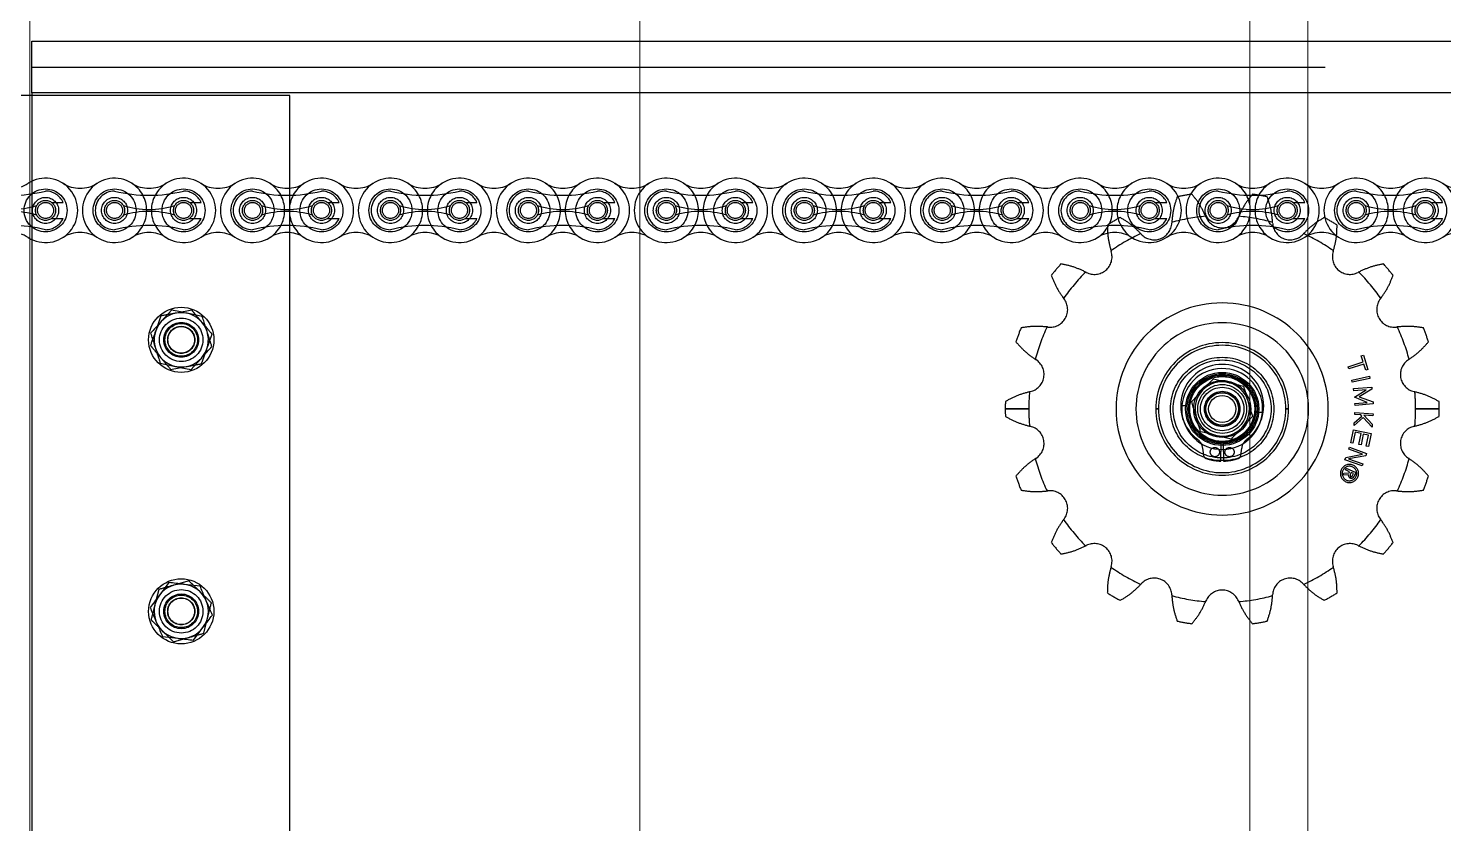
# Model space of a CAD drawing. Header units: metres. Extents: x 0 to 63075, y 0 to 44550.
# Drawn here: x 36490.3 to 36750.9, y 35904.2 to 36050.6 of the extents above; entities that cross this region are included whole.
import ezdxf

# ---------------------------------------------------------------- set-up
doc = ezdxf.new("R2010")
doc.units = ezdxf.units.M
doc.header["$LTSCALE"] = 75
doc.linetypes.add('CENTER2', pattern=[28.575, 19.05, -3.175, 3.175, -3.175])
doc.linetypes.add('HIDDEN2', pattern=[4.7625, 3.175, -1.5875])
for name, color, linetype in [('SC1', 7, 'CENTER2'), ('SDM', 7, 'Continuous'), ('SL1', 8, 'Continuous'), ('SL4', 4, 'Continuous'), ('ST1', 7, 'HIDDEN2')]:
    doc.layers.add(name, color=color, linetype=linetype)

# ---------------------------------------------------------------- blocks, each defined once
blk = doc.blocks.new('A$C32abaae3')
at = {"layer": 'SL1', "lineweight": 0}
for p, q in [((10106.85, 10492.43), (10106.85, 1530.12)), ((10331.45, 1530.12), (10331.45, 10492.43)), ((10342.15, 10492.43), (10342.15, 1530.12))]:
    blk.add_line(p, q, dxfattribs=at)
blk = doc.blocks.new('A$C6e6623c1')
at = {"layer": 'SL4'}
for p, q in [((1009.76, 1715.82), (1009.76, 1725.35)), ((1009.76, 1725.35), (2334.74, 1725.35)), ((1057.26, 1715.35), (957.26, 1715.35)), ((2334.74, 1715.82), (1009.76, 1715.82)), ((1009.76, 1715.82), (1009.76, 1715.35)), ((1057.26, 1486.11), (1057.26, 1715.35)), ((1035.5, 1675.85), (1033.56, 1673.71)), ((1041.14, 1674.62), (1038.32, 1675.24)), ((1033.38, 1666.08), (1036.2, 1665.46)), ((1039.02, 1664.85), (1040.96, 1666.99)), ((1227.29, 1663.16), (1230.09, 1662.48)), ((1223.31, 1658.97), (1225.3, 1661.07)), ((1234.53, 1656.27), (1232.54, 1654.17)), ((1230.55, 1652.08), (1227.75, 1652.76)), ((1034.99, 1625.66), (1033.26, 1623.35)), ((1040.73, 1624.97), (1037.86, 1625.31)), ((1033.8, 1615.73), (1036.66, 1615.39)), ((1039.53, 1615.04), (1041.26, 1617.35))]:
    blk.add_line(p, q, dxfattribs=at)
for radius in [6, 3, 2.5]:
    blk.add_circle((1228.92, 1657.62), radius, dxfattribs=at)
for centre, start, end in [((1037.26, 1670.35), 137.7634, 197.7634), ((1037.26, 1670.35), 77.7634, 137.7634), ((1037.26, 1670.35), 17.7634, 77.7634), ((1037.26, 1670.35), 317.7634, 17.7634), ((1037.26, 1670.35), 197.7634, 257.7634), ((1037.26, 1670.35), 257.7634, 317.7634), ((1228.92, 1657.62), 136.4384, 196.4384), ((1228.92, 1657.62), 76.4384, 136.4384), ((1228.92, 1657.62), 16.4384, 76.4384), ((1228.92, 1657.62), 316.4384, 16.4384), ((1228.92, 1657.62), 196.4384, 256.4384), ((1228.92, 1657.62), 256.4384, 316.4384), ((1037.26, 1620.35), 83.1301, 143.1301), ((1037.26, 1620.35), 23.1301, 83.1301), ((1037.26, 1620.35), 143.1301, 203.1301), ((1037.26, 1620.35), 323.1301, 23.1301), ((1037.26, 1620.35), 203.1301, 263.1301), ((1037.26, 1620.35), 263.1301, 323.1301)]:
    blk.add_arc(centre, 5, start, end, dxfattribs=at)
for points, knots in [([(1038.32, 1675.24), (1038.26, 1675.25), (1037.3, 1675.46), (1036.37, 1675.66), (1035.5, 1675.85)], [0, 0, 0, 0, 0.0702006, 1, 1, 1, 1]), ([(1033.56, 1673.71), (1033.51, 1673.66), (1032.86, 1672.94), (1032.22, 1672.23), (1031.62, 1671.57)], [0, 0, 0, 0, 0.070201, 1, 1, 1, 1]), ([(1042.02, 1671.88), (1041.96, 1672.09), (1041.66, 1673.02), (1041.37, 1673.93), (1041.14, 1674.62)], [0, 0, 0, 0, 0.231849, 1, 1, 1, 1]), ([(1031.62, 1671.57), (1031.84, 1670.88), (1032.13, 1669.97), (1032.43, 1669.04), (1032.5, 1668.82)], [0, 0, 0, 0, 0.768151, 1, 1, 1, 1]), ([(1042.9, 1669.13), (1042.84, 1669.32), (1042.56, 1670.21), (1042.26, 1671.14), (1042.02, 1671.88)], [0, 0, 0, 0, 0.211001, 1, 1, 1, 1]), ([(1032.5, 1668.82), (1032.74, 1668.09), (1033.03, 1667.16), (1033.32, 1666.26), (1033.38, 1666.08)], [0, 0, 0, 0, 0.788999, 1, 1, 1, 1]), ([(1040.96, 1666.99), (1041.01, 1667.04), (1041.67, 1667.76), (1042.31, 1668.47), (1042.9, 1669.13)], [0, 0, 0, 0, 0.070201, 1, 1, 1, 1]), ([(1036.2, 1665.46), (1036.27, 1665.45), (1037.22, 1665.24), (1038.16, 1665.04), (1039.02, 1664.85)], [0, 0, 0, 0, 0.0702006, 1, 1, 1, 1]), ([(1225.3, 1661.07), (1225.34, 1661.12), (1226.02, 1661.82), (1226.67, 1662.51), (1227.29, 1663.16)], [0, 0, 0, 0, 0.070201, 1, 1, 1, 1]), ([(1230.09, 1662.48), (1230.16, 1662.46), (1231.11, 1662.24), (1232.04, 1662.01), (1232.9, 1661.8)], [0, 0, 0, 0, 0.070201, 1, 1, 1, 1]), ([(1233.72, 1659.03), (1233.64, 1659.29), (1233.36, 1660.22), (1233.1, 1661.14), (1232.9, 1661.8)], [0, 0, 0, 0, 0.268634, 1, 1, 1, 1]), ([(1224.12, 1656.21), (1224.05, 1656.46), (1223.77, 1657.39), (1223.5, 1658.31), (1223.31, 1658.97)], [0, 0, 0, 0, 0.268634, 1, 1, 1, 1]), ([(1234.53, 1656.27), (1234.46, 1656.5), (1234.2, 1657.4), (1233.92, 1658.34), (1233.72, 1659.03)], [0, 0, 0, 0, 0.257551, 1, 1, 1, 1]), ([(1224.94, 1653.44), (1224.87, 1653.67), (1224.61, 1654.57), (1224.33, 1655.51), (1224.12, 1656.21)], [0, 0, 0, 0, 0.257551, 1, 1, 1, 1]), ([(1227.75, 1652.76), (1227.68, 1652.78), (1226.73, 1653), (1225.8, 1653.23), (1224.94, 1653.44)], [0, 0, 0, 0, 0.070201, 1, 1, 1, 1]), ([(1232.54, 1654.17), (1232.5, 1654.12), (1231.82, 1653.42), (1231.17, 1652.73), (1230.55, 1652.08)], [0, 0, 0, 0, 0.070201, 1, 1, 1, 1]), ([(1037.86, 1625.31), (1037.79, 1625.32), (1036.82, 1625.44), (1035.88, 1625.55), (1034.99, 1625.66)], [0, 0, 0, 0, 0.0702006, 1, 1, 1, 1]), ([(1041.86, 1622.31), (1041.77, 1622.52), (1041.39, 1623.42), (1041.01, 1624.3), (1040.73, 1624.97)], [0, 0, 0, 0, 0.231849, 1, 1, 1, 1]), ([(1033.26, 1623.35), (1033.22, 1623.3), (1032.64, 1622.52), (1032.06, 1621.75), (1031.53, 1621.04)], [0, 0, 0, 0, 0.070201, 1, 1, 1, 1]), ([(1031.53, 1621.04), (1031.82, 1620.37), (1032.19, 1619.49), (1032.58, 1618.59), (1032.66, 1618.39)], [0, 0, 0, 0, 0.768151, 1, 1, 1, 1]), ([(1042.99, 1619.66), (1042.92, 1619.84), (1042.55, 1620.71), (1042.16, 1621.6), (1041.86, 1622.31)], [0, 0, 0, 0, 0.211001, 1, 1, 1, 1]), ([(1032.66, 1618.39), (1032.97, 1617.68), (1033.35, 1616.78), (1033.72, 1615.91), (1033.8, 1615.73)], [0, 0, 0, 0, 0.788999, 1, 1, 1, 1]), ([(1041.26, 1617.35), (1041.3, 1617.4), (1041.89, 1618.18), (1042.46, 1618.95), (1042.99, 1619.66)], [0, 0, 0, 0, 0.070201, 1, 1, 1, 1]), ([(1036.66, 1615.39), (1036.73, 1615.38), (1037.7, 1615.26), (1038.65, 1615.15), (1039.53, 1615.04)], [0, 0, 0, 0, 0.070201, 1, 1, 1, 1])]:
    blk.add_open_spline(points, degree=3, knots=knots, dxfattribs=at)
at = {"layer": 'ST1'}
for p, q in [((1009.76, 1720.59), (2334.74, 1720.59)), ((2334.74, 1715.82), (1009.76, 1715.82)), ((1009.76, 1715.35), (1009.76, 1490.87)), ((1013.38, 1695.67), (1015.51, 1695.67)), ((1038.78, 1695.67), (1040.91, 1695.67)), ((1064.18, 1695.67), (1066.31, 1695.67)), ((1089.58, 1695.67), (1091.71, 1695.67)), ((1114.98, 1695.67), (1117.11, 1695.67)), ((1140.38, 1695.67), (1142.51, 1695.67)), ((1165.78, 1695.67), (1167.91, 1695.67)), ((1191.18, 1695.67), (1193.31, 1695.67)), ((1216.58, 1695.67), (1218.71, 1695.67)), ((1241.98, 1695.67), (1244.11, 1695.67)), ((1267.38, 1695.67), (1269.51, 1695.67)), ((1013.38, 1692.71), (1015.51, 1692.71)), ((1038.78, 1692.71), (1040.91, 1692.71)), ((1064.18, 1692.71), (1066.31, 1692.71)), ((1089.58, 1692.71), (1091.71, 1692.71)), ((1114.98, 1692.71), (1117.11, 1692.71)), ((1140.38, 1692.71), (1142.51, 1692.71)), ((1165.78, 1692.71), (1167.91, 1692.71)), ((1191.18, 1692.71), (1193.31, 1692.71)), ((1216.58, 1692.71), (1218.71, 1692.71)), ((1241.98, 1692.71), (1244.11, 1692.71)), ((1267.38, 1692.71), (1269.51, 1692.71)), ((1039.21, 1675.79), (1036.37, 1675.27)), ((1033.53, 1674.75), (1032.56, 1672.04)), ((1041, 1665.95), (1041.97, 1668.66)), ((1035.31, 1664.91), (1038.16, 1665.43)), ((1252.09, 1665.37), (1254.88, 1666.28)), ((1252.21, 1664.99), (1252.09, 1665.37)), ((1255, 1665.9), (1252.21, 1664.99)), ((1254.52, 1667.39), (1254.91, 1667.52)), ((1254.88, 1666.28), (1254.52, 1667.39)), ((1254.91, 1667.52), (1255.75, 1664.92)), ((1255.36, 1664.79), (1255, 1665.9)), ((1252.77, 1662.94), (1256.04, 1663.64)), ((1252.85, 1662.54), (1252.77, 1662.94)), ((1256.12, 1663.24), (1252.85, 1662.54)), ((1255.75, 1664.92), (1255.36, 1664.79)), ((1256.04, 1663.64), (1256.12, 1663.24)), ((1253.11, 1661.36), (1256.45, 1661.65)), ((1253.15, 1660.96), (1253.11, 1661.36)), ((1255.41, 1661.16), (1253.15, 1660.96)), ((1253.25, 1659.82), (1255.41, 1661.16)), ((1256.48, 1661.25), (1254.14, 1659.87)), ((1256.45, 1661.65), (1256.48, 1661.25)), ((1193.31, 1657.62), (1188.98, 1657.62)), ((1188.98, 1657.62), (1193.31, 1657.62)), ((1188.98, 1657.62), (1193.31, 1657.62)), ((1193.31, 1657.62), (1188.98, 1657.62)), ((1216.7, 1657.62), (1217.19, 1657.62)), ((1217.19, 1657.62), (1216.7, 1657.62)), ((1217.19, 1657.62), (1216.7, 1657.62)), ((1216.7, 1657.62), (1217.19, 1657.62)), ((1222.47, 1658.18), (1221.5, 1658.27)), ((1221.5, 1658.27), (1222.47, 1658.18)), ((1221.5, 1658.27), (1222.47, 1658.18)), ((1222.47, 1658.18), (1221.5, 1658.27)), ((1240.65, 1657.62), (1241.13, 1657.62)), ((1241.13, 1657.62), (1240.65, 1657.62)), ((1241.13, 1657.62), (1240.65, 1657.62)), ((1240.65, 1657.62), (1241.13, 1657.62)), ((1253.25, 1659.77), (1253.25, 1659.82)), ((1255.62, 1658.84), (1253.25, 1659.77)), ((1253.36, 1658.64), (1255.62, 1658.84)), ((1253.39, 1658.24), (1253.36, 1658.64)), ((1256.72, 1658.54), (1253.39, 1658.24)), ((1254.14, 1659.87), (1256.69, 1658.93)), ((1256.69, 1658.93), (1256.72, 1658.54)), ((1268.86, 1657.62), (1264.53, 1657.62)), ((1264.53, 1657.62), (1268.86, 1657.62)), ((1264.53, 1657.62), (1268.86, 1657.62)), ((1268.86, 1657.62), (1264.53, 1657.62)), ((1236.34, 1656.97), (1235.37, 1657.06)), ((1235.37, 1657.06), (1236.34, 1656.97)), ((1235.37, 1657.06), (1236.34, 1656.97)), ((1236.34, 1656.97), (1235.37, 1657.06)), ((1254.86, 1656.07), (1253.19, 1654.55)), ((1253.19, 1654.55), (1253.23, 1655.05)), ((1253.23, 1655.05), (1254.63, 1656.32)), ((1253.34, 1656.6), (1253.37, 1657)), ((1254.44, 1656.52), (1253.34, 1656.6)), ((1253.37, 1657), (1256.71, 1656.75)), ((1254.63, 1656.32), (1254.44, 1656.52)), ((1256.52, 1654.3), (1254.86, 1656.07)), ((1254.98, 1656.48), (1256.56, 1654.8)), ((1256.68, 1656.35), (1254.98, 1656.48)), ((1256.71, 1656.75), (1256.68, 1656.35)), ((1252.58, 1651.4), (1253.08, 1653.8)), ((1253.4, 1653.33), (1252.98, 1651.31)), ((1253.08, 1653.8), (1256.36, 1653.12)), ((1254.5, 1653.09), (1253.4, 1653.33)), ((1254.08, 1651.08), (1254.5, 1653.09)), ((1254.9, 1653.01), (1254.48, 1651)), ((1255.87, 1652.81), (1254.9, 1653.01)), ((1255.45, 1650.79), (1255.87, 1652.81)), ((1256.36, 1653.12), (1255.85, 1650.71)), ((1256.56, 1654.8), (1256.52, 1654.3)), ((1225.32, 1650.42), (1225.5, 1649.09)), ((1228.67, 1648.02), (1228.76, 1651.42)), ((1229.08, 1651.42), (1229.17, 1648.02)), ((1232.34, 1649.09), (1232.52, 1650.42)), ((1252.21, 1650.2), (1252.35, 1650.58)), ((1254.75, 1649.29), (1252.21, 1650.2)), ((1252.35, 1650.58), (1255.5, 1649.45)), ((1252.98, 1651.31), (1252.58, 1651.4)), ((1254.48, 1651), (1254.08, 1651.08)), ((1255.85, 1650.71), (1255.45, 1650.79)), ((1251.52, 1648.26), (1251.67, 1648.69)), ((1254.67, 1647.14), (1251.52, 1648.26)), ((1251.67, 1648.69), (1254.75, 1649.29)), ((1255.34, 1649.01), (1252.2, 1648.45)), ((1252.2, 1648.45), (1254.81, 1647.52)), ((1254.81, 1647.52), (1254.67, 1647.14)), ((1255.5, 1649.45), (1255.34, 1649.01)), ((1251.12, 1645.45), (1251.29, 1645.81)), ((1252.15, 1645.47), (1251.12, 1645.45)), ((1251.29, 1645.81), (1252.27, 1645.83)), ((1251.62, 1646.43), (1251.76, 1646.73)), ((1252.38, 1646.07), (1251.62, 1646.43)), ((1251.76, 1646.73), (1253.53, 1645.89)), ((1252.27, 1645.83), (1252.38, 1646.07)), ((1252.6, 1645.23), (1252.46, 1644.94)), ((1252.47, 1644.94), (1252.6, 1645.22)), ((1252.67, 1645.95), (1252.48, 1645.55)), ((1253.12, 1645.74), (1252.67, 1645.95)), ((1252.93, 1645.35), (1253.12, 1645.74)), ((1253.53, 1645.89), (1253.22, 1645.24)), ((1033.13, 1624.39), (1032.42, 1621.59)), ((1038.69, 1625.94), (1035.91, 1625.16)), ((1041.39, 1616.31), (1042.11, 1619.11)), ((1035.83, 1614.76), (1038.61, 1615.54))]:
    blk.add_line(p, q, dxfattribs=at)
for centre, radius in [((1012.28, 1694.19), 3.96), ((1012.28, 1694.19), 2.4), ((1024.98, 1694.19), 3.96), ((1024.98, 1694.19), 2.4), ((1037.68, 1694.19), 3.96), ((1037.68, 1694.19), 2.4), ((1050.38, 1694.19), 3.96), ((1050.38, 1694.19), 2.4), ((1063.08, 1694.19), 3.96), ((1063.08, 1694.19), 2.4), ((1075.78, 1694.19), 3.96), ((1075.78, 1694.19), 2.4), ((1088.48, 1694.19), 3.96), ((1088.48, 1694.19), 2.4), ((1101.18, 1694.19), 3.96), ((1101.18, 1694.19), 2.4), ((1113.88, 1694.19), 3.96), ((1113.88, 1694.19), 2.4), ((1126.58, 1694.19), 3.96), ((1126.58, 1694.19), 2.4), ((1139.28, 1694.19), 3.96), ((1139.28, 1694.19), 2.4), ((1151.98, 1694.19), 3.96), ((1151.98, 1694.19), 2.4), ((1164.68, 1694.19), 3.96), ((1164.68, 1694.19), 2.4), ((1177.38, 1694.19), 3.96), ((1177.38, 1694.19), 2.4), ((1190.08, 1694.19), 3.96), ((1190.08, 1694.19), 2.4), ((1202.78, 1694.19), 3.96), ((1202.78, 1694.19), 2.4), ((1215.48, 1694.19), 3.96), ((1215.48, 1694.19), 2.4), ((1228.18, 1694.19), 3.96), ((1228.18, 1694.19), 2.4), ((1240.88, 1694.19), 3.96), ((1240.88, 1694.19), 2.4), ((1253.58, 1694.19), 3.96), ((1253.58, 1694.19), 2.4), ((1266.28, 1694.19), 3.96), ((1266.28, 1694.19), 2.4), ((1012.28, 1694.19), 1.85), ((1012.28, 1694.19), 1.48), ((1024.98, 1694.19), 1.85), ((1024.98, 1694.19), 1.48), ((1037.68, 1694.19), 1.85), ((1037.68, 1694.19), 1.48), ((1050.38, 1694.19), 1.85), ((1050.38, 1694.19), 1.48), ((1063.08, 1694.19), 1.85), ((1063.08, 1694.19), 1.48), ((1075.78, 1694.19), 1.84), ((1075.78, 1694.19), 1.48), ((1088.48, 1694.19), 1.85), ((1088.48, 1694.19), 1.48), ((1101.18, 1694.19), 1.85), ((1101.18, 1694.19), 1.48), ((1113.88, 1694.19), 1.84), ((1113.88, 1694.19), 1.48), ((1126.58, 1694.19), 1.85), ((1126.58, 1694.19), 1.48), ((1139.28, 1694.19), 1.84), ((1139.28, 1694.19), 1.48), ((1151.98, 1694.19), 1.85), ((1151.98, 1694.19), 1.48), ((1164.68, 1694.19), 1.84), ((1164.68, 1694.19), 1.48), ((1177.38, 1694.19), 1.85), ((1177.38, 1694.19), 1.48), ((1190.08, 1694.19), 1.84), ((1190.08, 1694.19), 1.48), ((1202.78, 1694.19), 1.85), ((1202.78, 1694.19), 1.48), ((1215.48, 1694.19), 1.84), ((1215.48, 1694.19), 1.48), ((1228.18, 1694.19), 1.84), ((1228.18, 1694.19), 1.48), ((1240.88, 1694.19), 1.84), ((1240.88, 1694.19), 1.48), ((1253.58, 1694.19), 1.84), ((1253.58, 1694.19), 1.48), ((1266.28, 1694.19), 1.84), ((1266.28, 1694.19), 1.48), ((1037.26, 1670.35), 6), ((1037.26, 1670.35), 4), ((1037.26, 1670.35), 3.2), ((1037.26, 1670.35), 3), ((1037.26, 1670.35), 2.5), ((1037.26, 1670.35), 2.45), ((1228.92, 1657.62), 9.52), ((1228.92, 1657.62), 9.02), ((1228.92, 1657.62), 6.73), ((1228.92, 1657.62), 6.73), ((1228.92, 1657.62), 6.48), ((1228.92, 1657.62), 6.2), ((1228.92, 1657.62), 5.98), ((1228.92, 1657.62), 5.25), ((1228.92, 1657.62), 5.25), ((1228.92, 1657.62), 4.5), ((1228.92, 1657.62), 4), ((1228.92, 1657.62), 3.25), ((1228.92, 1657.62), 3.25), ((1228.92, 1657.62), 3.2), ((1227.57, 1649.68), 0.85), ((1230.27, 1649.68), 0.85), ((1037.26, 1620.35), 6), ((1037.26, 1620.35), 4), ((1037.26, 1620.35), 3.2), ((1037.26, 1620.35), 3), ((1037.26, 1620.35), 2.5), ((1037.26, 1620.35), 2.45)]:
    blk.add_circle(centre, radius, dxfattribs=at)
for centre, radius, start, end in [((1005.93, 1704.18), 5.92, 237.5667, 302.4333), ((1012.28, 1694.19), 5.92, 237.5667, 122.4333), ((1018.63, 1704.18), 5.92, 237.5667, 302.4333), ((1024.98, 1694.19), 5.92, 57.5667, 302.4333), ((1031.33, 1704.18), 5.92, 237.5667, 302.4333), ((1024.98, 1694.19), 5.92, 302.4332, 57.5668), ((1037.68, 1694.19), 5.92, 122.4332, 237.5668), ((1037.68, 1694.19), 5.92, 237.5667, 122.4333), ((1044.03, 1704.18), 5.92, 237.5667, 302.4333), ((1050.38, 1694.19), 5.92, 57.5667, 302.4333), ((1056.73, 1704.18), 5.92, 237.5667, 302.4333), ((1050.38, 1694.19), 5.92, 302.4332, 57.5668), ((1063.08, 1694.19), 5.92, 122.4332, 237.5668), ((1063.08, 1694.19), 5.92, 237.5667, 122.4333), ((1069.43, 1704.18), 5.92, 237.5667, 302.4333), ((1075.78, 1694.19), 5.92, 57.5667, 302.4333), ((1082.13, 1704.18), 5.92, 237.5667, 302.4333), ((1075.78, 1694.19), 5.92, 302.4332, 57.5668), ((1088.48, 1694.19), 5.92, 122.4332, 237.5668), ((1088.48, 1694.19), 5.92, 237.5667, 122.4333), ((1094.83, 1704.18), 5.92, 237.5667, 302.4333), ((1101.18, 1694.19), 5.92, 57.5667, 302.4333), ((1107.53, 1704.18), 5.92, 237.5667, 302.4333), ((1101.18, 1694.19), 5.92, 302.4332, 57.5668), ((1113.88, 1694.19), 5.92, 122.4332, 237.5668), ((1113.88, 1694.19), 5.92, 237.5667, 122.4333), ((1120.23, 1704.18), 5.92, 237.5667, 302.4333), ((1126.58, 1694.19), 5.92, 57.5667, 302.4333), ((1132.93, 1704.18), 5.92, 237.5667, 302.4333), ((1126.58, 1694.19), 5.92, 302.4332, 57.5668), ((1139.28, 1694.19), 5.92, 122.4332, 237.5668), ((1139.28, 1694.19), 5.92, 237.5667, 122.4333), ((1145.63, 1704.18), 5.92, 237.5667, 302.4333), ((1151.98, 1694.19), 5.92, 57.5667, 302.4333), ((1158.33, 1704.18), 5.92, 237.5667, 302.4333), ((1151.98, 1694.19), 5.92, 302.4332, 57.5668), ((1164.68, 1694.19), 5.92, 122.4332, 237.5668), ((1164.68, 1694.19), 5.92, 237.5667, 122.4333), ((1171.03, 1704.18), 5.92, 237.5667, 302.4333), ((1177.38, 1694.19), 5.92, 57.5667, 302.4333), ((1183.73, 1704.18), 5.92, 237.5667, 302.4333), ((1177.38, 1694.19), 5.92, 302.4332, 57.5668), ((1190.08, 1694.19), 5.92, 122.4332, 237.5668), ((1190.08, 1694.19), 5.92, 237.5667, 122.4333), ((1196.43, 1704.18), 5.92, 237.5667, 302.4333), ((1202.78, 1694.19), 5.92, 57.5667, 302.4333), ((1209.13, 1704.18), 5.92, 237.5667, 302.4333), ((1202.78, 1694.19), 5.92, 302.4332, 57.5668), ((1215.48, 1694.19), 5.92, 122.4332, 237.5668), ((1215.48, 1694.19), 5.92, 237.5667, 122.4333), ((1221.83, 1704.18), 5.92, 237.5667, 302.4333), ((1228.18, 1694.19), 5.92, 57.5667, 302.4333), ((1234.53, 1704.18), 5.92, 237.5667, 302.4333), ((1228.18, 1694.19), 5.92, 302.4332, 57.5668), ((1240.88, 1694.19), 5.92, 122.4332, 237.5668), ((1240.88, 1694.19), 5.92, 237.5667, 122.4333), ((1247.23, 1704.18), 5.92, 237.5667, 302.4333), ((1253.58, 1694.19), 5.92, 57.5667, 302.4333), ((1259.93, 1704.18), 5.92, 237.5667, 302.4333), ((1253.58, 1694.19), 5.92, 302.4332, 57.5668), ((1266.28, 1694.19), 5.92, 122.4332, 237.5668), ((1266.28, 1694.19), 5.92, 237.5667, 122.4333), ((1272.63, 1704.18), 5.92, 237.5667, 302.4333), ((1005.93, 1723.29), 26.32, 256.0401, 283.9599), ((1012.28, 1694.19), 3.55, 24.5534, 90), ((1024.98, 1694.19), 3.55, 90, 270), ((1031.33, 1723.29), 26.32, 256.0401, 283.9599), ((1037.68, 1694.19), 3.55, 24.5534, 90), ((1050.38, 1694.19), 3.55, 90, 270), ((1056.73, 1723.29), 26.32, 256.0401, 283.9599), ((1063.08, 1694.19), 3.55, 24.5534, 90), ((1075.78, 1694.19), 3.55, 90, 270), ((1082.13, 1723.29), 26.32, 256.0401, 283.9599), ((1088.48, 1694.19), 3.55, 24.5534, 90), ((1101.18, 1694.19), 3.55, 90, 270), ((1107.53, 1723.29), 26.32, 256.0401, 283.9599), ((1113.88, 1694.19), 3.55, 24.5534, 90), ((1126.58, 1694.19), 3.55, 90, 270), ((1132.93, 1723.29), 26.32, 256.0401, 283.9599), ((1139.28, 1694.19), 3.55, 24.5534, 90), ((1151.98, 1694.19), 3.55, 90, 270), ((1158.33, 1723.29), 26.32, 256.0401, 283.9599), ((1164.68, 1694.19), 3.55, 24.5534, 90), ((1177.38, 1694.19), 3.55, 90, 270), ((1183.73, 1723.29), 26.32, 256.0401, 283.9599), ((1190.08, 1694.19), 3.55, 24.5534, 90), ((1202.78, 1694.19), 3.55, 90, 270), ((1209.13, 1723.29), 26.32, 256.0401, 283.9599), ((1215.48, 1694.19), 3.55, 24.5534, 90), ((1228.92, 1657.62), 39.94, 98.032, 101.968), ((1228.18, 1694.19), 3.55, 90, 270), ((1234.53, 1723.29), 26.32, 256.0401, 283.9599), ((1228.92, 1657.62), 39.94, 78.032, 81.968), ((1240.88, 1694.19), 3.55, 24.5534, 90), ((1253.58, 1694.19), 3.55, 90, 270), ((1259.93, 1723.29), 26.32, 256.0401, 283.9599), ((1266.28, 1694.19), 3.55, 24.5534, 90), ((1005.93, 1710.54), 16.17, 252.993, 287.007), ((1005.93, 1677.84), 16.17, 72.993, 107.007), ((1031.33, 1710.54), 16.17, 252.993, 287.007), ((1031.33, 1677.84), 16.17, 72.993, 107.007), ((1056.73, 1710.54), 16.17, 252.993, 287.007), ((1056.73, 1677.84), 16.17, 72.993, 107.007), ((1082.13, 1710.54), 16.17, 252.993, 287.007), ((1082.13, 1677.84), 16.17, 72.993, 107.007), ((1107.53, 1710.54), 16.17, 252.993, 287.007), ((1107.53, 1677.84), 16.17, 72.993, 107.007), ((1132.93, 1710.54), 16.17, 252.993, 287.007), ((1132.93, 1677.84), 16.17, 72.993, 107.007), ((1158.33, 1710.54), 16.17, 252.993, 287.007), ((1158.33, 1677.84), 16.17, 72.993, 107.007), ((1183.73, 1710.54), 16.17, 252.993, 287.007), ((1183.73, 1677.84), 16.17, 72.993, 107.007), ((1209.13, 1710.54), 16.17, 252.993, 287.007), ((1209.13, 1677.84), 16.17, 72.993, 107.007), ((1234.53, 1710.54), 16.17, 252.993, 287.007), ((1234.53, 1677.84), 16.17, 72.993, 107.007), ((1259.93, 1710.54), 16.17, 252.993, 287.007), ((1259.93, 1677.84), 16.17, 72.993, 107.007), ((1005.93, 1665.09), 26.32, 76.0401, 103.9599), ((1012.28, 1694.19), 3.55, 270, 335.4466), ((1031.33, 1665.09), 26.32, 76.0401, 103.9599), ((1037.68, 1694.19), 3.55, 270, 335.4466), ((1056.73, 1665.09), 26.32, 76.0401, 103.9599), ((1063.08, 1694.19), 3.55, 270, 335.4466), ((1082.13, 1665.09), 26.32, 76.0401, 103.9599), ((1088.48, 1694.19), 3.55, 270, 335.4466), ((1107.53, 1665.09), 26.32, 76.0401, 103.9599), ((1113.88, 1694.19), 3.55, 270, 335.4466), ((1132.93, 1665.09), 26.32, 76.0401, 103.9599), ((1139.28, 1694.19), 3.55, 270, 335.4466), ((1158.33, 1665.09), 26.32, 76.0401, 103.9599), ((1164.68, 1694.19), 3.55, 270, 335.4466), ((1183.73, 1665.09), 26.32, 76.0401, 103.9599), ((1190.08, 1694.19), 3.55, 270, 335.4466), ((1209.13, 1665.09), 26.32, 76.0401, 103.9599), ((1228.92, 1657.62), 39.94, 118.032, 121.968), ((1216.4, 1692.01), 3.24, 222.5, 357.5), ((1215.48, 1694.19), 3.55, 270, 335.4466), ((1228.92, 1657.62), 35.61, 94.9007, 105.0993), ((1228.92, 1657.62), 35.61, 94.9007, 105.0993), ((1228.92, 1657.62), 35.61, 94.9007, 105.0993), ((1228.92, 1657.62), 35.61, 94.9007, 105.0993), ((1235.01, 1691.2), 15.39, 177.0177, 177.5), ((1211.71, 1687.09), 15.39, 22.5, 22.9823), ((1228.92, 1694.22), 3.24, 202.5, 337.5), ((1234.53, 1665.09), 26.32, 76.0401, 103.9599), ((1246.13, 1687.09), 15.39, 157.0177, 157.5), ((1228.92, 1657.62), 35.61, 74.9007, 85.0993), ((1228.92, 1657.62), 35.61, 74.9007, 85.0993), ((1228.92, 1657.62), 35.61, 74.9007, 85.0993), ((1228.92, 1657.62), 35.61, 74.9007, 85.0993), ((1222.83, 1691.2), 15.39, 2.5, 2.9823), ((1241.44, 1692.01), 3.24, 182.5, 317.5), ((1240.88, 1694.19), 3.55, 270, 335.4466), ((1228.92, 1657.62), 39.94, 58.032, 61.968), ((1259.93, 1665.09), 26.32, 76.0401, 103.9599), ((1266.28, 1694.19), 3.55, 270, 335.4466), ((1005.93, 1684.2), 5.92, 57.5667, 122.4333), ((1018.63, 1684.2), 5.92, 57.5667, 122.4333), ((1031.33, 1684.2), 5.92, 57.5667, 122.4333), ((1044.03, 1684.2), 5.92, 57.5667, 122.4333), ((1056.73, 1684.2), 5.92, 57.5667, 122.4333), ((1069.43, 1684.2), 5.92, 57.5667, 122.4333), ((1082.13, 1684.2), 5.92, 57.5667, 122.4333), ((1094.83, 1684.2), 5.92, 57.5667, 122.4333), ((1107.53, 1684.2), 5.92, 57.5667, 122.4333), ((1120.23, 1684.2), 5.92, 57.5667, 122.4333), ((1132.93, 1684.2), 5.92, 57.5667, 122.4333), ((1145.63, 1684.2), 5.92, 57.5667, 122.4333), ((1158.33, 1684.2), 5.92, 57.5667, 122.4333), ((1171.03, 1684.2), 5.92, 57.5667, 122.4333), ((1183.73, 1684.2), 5.92, 57.5667, 122.4333), ((1196.43, 1684.2), 5.92, 57.5667, 122.4333), ((1209.13, 1684.2), 5.92, 57.5667, 122.4333), ((1228.92, 1657.62), 35.61, 114.9007, 125.0993), ((1228.92, 1657.62), 35.61, 114.9007, 125.0993), ((1228.92, 1657.62), 35.61, 114.9007, 125.0993), ((1228.92, 1657.62), 35.61, 114.9007, 125.0993), ((1202.67, 1679.42), 15.39, 42.5, 42.9823), ((1221.83, 1684.2), 5.92, 57.5667, 122.4333), ((1234.53, 1684.2), 5.92, 57.5667, 122.4333), ((1255.17, 1679.42), 15.39, 137.0177, 137.5), ((1228.92, 1657.62), 35.61, 54.9007, 65.0993), ((1228.92, 1657.62), 35.61, 54.9007, 65.0993), ((1228.92, 1657.62), 35.61, 54.9007, 65.0993), ((1228.92, 1657.62), 35.61, 54.9007, 65.0993), ((1247.23, 1684.2), 5.92, 57.5667, 122.4333), ((1259.93, 1684.2), 5.92, 57.5667, 122.4333), ((1272.63, 1684.2), 5.92, 57.5667, 122.4333), ((1205.4, 1685.65), 3.24, 242.5, 17.5), ((1223.16, 1691.26), 15.39, 197.0177, 197.5), ((1252.44, 1685.65), 3.24, 162.5, 297.5), ((1234.68, 1691.26), 15.39, 342.5, 342.9823), ((1228.92, 1657.62), 39.94, 138.032, 141.968), ((1228.92, 1657.62), 39.94, 38.032, 41.968), ((1228.92, 1657.62), 35.61, 134.9007, 145.0993), ((1228.92, 1657.62), 35.61, 134.9007, 145.0993), ((1228.92, 1657.62), 35.61, 134.9007, 145.0993), ((1228.92, 1657.62), 35.61, 134.9007, 145.0993), ((1196.79, 1669.13), 15.39, 62.5, 62.9823), ((1261.05, 1669.13), 15.39, 117.0177, 117.5), ((1228.92, 1657.62), 35.61, 34.9007, 45.0993), ((1228.92, 1657.62), 35.61, 34.9007, 45.0993), ((1228.92, 1657.62), 35.61, 34.9007, 45.0993), ((1228.92, 1657.62), 35.61, 34.9007, 45.0993), ((1197.23, 1675.92), 3.24, 262.5, 37.5), ((1212, 1687.26), 15.39, 217.0177, 217.5), ((1228.92, 1657.62), 19.54, 0, 180), ((1260.61, 1675.92), 3.24, 142.5, 277.5), ((1245.84, 1687.26), 15.39, 322.5, 322.9823), ((1228.92, 1657.62), 15.88, 0, 180), ((1228.92, 1657.62), 39.94, 158.032, 161.968), ((1228.92, 1657.62), 35.61, 154.9007, 165.0993), ((1228.92, 1657.62), 35.61, 154.9007, 165.0993), ((1228.92, 1657.62), 35.61, 154.9007, 165.0993), ((1228.92, 1657.62), 35.61, 154.9007, 165.0993), ((1194.79, 1657.45), 15.39, 82.5, 82.9823), ((1263.05, 1657.45), 15.39, 97.0177, 97.5), ((1228.92, 1657.62), 35.61, 14.9007, 25.0993), ((1228.92, 1657.62), 35.61, 14.9007, 25.0993), ((1228.92, 1657.62), 35.61, 14.9007, 25.0993), ((1228.92, 1657.62), 35.61, 14.9007, 25.0993), ((1228.92, 1657.62), 39.94, 18.032, 21.968), ((1228.92, 1657.62), 12.22, 0, 180), ((1228.92, 1657.62), 11.73, 0, 180), ((1228.92, 1657.62), 11.73, 0, 180), ((1228.92, 1657.62), 11.73, 0, 180), ((1228.92, 1657.62), 11.73, 0, 180), ((1192.88, 1663.98), 3.24, 282.5, 57.5), ((1202.89, 1679.69), 15.39, 237.0177, 237.5), ((1228.92, 1658.18), 7.64, 306.5065, 233.4935), ((1264.96, 1663.98), 3.24, 122.5, 257.5), ((1254.95, 1679.69), 15.39, 302.5, 302.9823), ((1228.92, 1657.62), 7.45, 355, 175), ((1228.92, 1657.62), 7.45, 355, 175), ((1228.92, 1657.62), 7.45, 355, 175), ((1228.92, 1657.62), 7.45, 355, 175), ((1228.92, 1657.62), 6.2, 271.4922, 268.5078), ((1228.92, 1657.62), 35.61, 174.9007, 180), ((1228.92, 1657.62), 35.61, 174.9007, 180), ((1228.92, 1657.62), 35.61, 174.9007, 180), ((1228.92, 1657.62), 35.61, 174.9007, 180), ((1196.91, 1645.79), 15.39, 102.5, 102.9823), ((1260.93, 1645.79), 15.39, 77.0177, 77.5), ((1228.92, 1657.62), 35.61, 0, 5.0993), ((1228.92, 1657.62), 35.61, 0, 5.0993), ((1228.92, 1657.62), 35.61, 0, 5.0993), ((1228.92, 1657.62), 35.61, 0, 5.0993), ((1228.92, 1657.62), 39.94, 178.032, 180), ((1228.92, 1657.62), 39.94, 180, 181.968), ((1228.92, 1657.62), 35.61, 180, 185.0993), ((1228.92, 1657.62), 35.61, 180, 185.0993), ((1228.92, 1657.62), 35.61, 180, 185.0993), ((1228.92, 1657.62), 35.61, 180, 185.0993), ((1228.92, 1657.62), 19.54, 180, 0), ((1228.92, 1657.62), 15.88, 180, 0), ((1228.92, 1657.62), 12.22, 180, 0), ((1228.92, 1657.62), 11.73, 180, 0), ((1228.92, 1657.62), 11.73, 180, 0), ((1228.92, 1657.62), 11.73, 180, 0), ((1228.92, 1657.62), 11.73, 180, 0), ((1228.92, 1657.62), 7.45, 175, 355), ((1228.92, 1657.62), 7.45, 175, 355), ((1228.92, 1657.62), 7.45, 175, 355), ((1228.92, 1657.62), 7.45, 175, 355), ((1228.92, 1657.62), 35.61, 354.9007, 0), ((1228.92, 1657.62), 35.61, 354.9007, 0), ((1228.92, 1657.62), 35.61, 354.9007, 0), ((1228.92, 1657.62), 35.61, 354.9007, 0), ((1228.92, 1657.62), 39.94, 0, 1.968), ((1228.92, 1657.62), 39.94, 358.032, 0), ((1196.91, 1669.45), 15.39, 257.0177, 257.5), ((1192.88, 1651.26), 3.24, 302.5, 77.5), ((1264.96, 1651.26), 3.24, 102.5, 237.5), ((1260.93, 1669.45), 15.39, 282.5, 282.9823), ((1222.95, 1650.11), 2.4, 7.5, 53.4935), ((1234.89, 1650.11), 2.4, 126.5065, 172.5), ((1202.89, 1635.55), 15.39, 122.5, 122.9823), ((1228.92, 1657.62), 35.61, 194.9007, 205.0993), ((1228.92, 1657.62), 35.61, 194.9007, 205.0993), ((1228.92, 1657.62), 35.61, 194.9007, 205.0993), ((1228.92, 1657.62), 35.61, 194.9007, 205.0993), ((1226.24, 1649.18), 0.75, 187.5, 252.3902), ((1228.92, 1657.62), 9.6, 252.3902, 268.5078), ((1228.92, 1657.62), 9.6, 271.4922, 287.6098), ((1231.6, 1649.18), 0.75, 287.6098, 352.5), ((1252.35, 1645.74), 1.67, 90, 270), ((1252.35, 1645.74), 1.34, 90, 270), ((1252.35, 1645.74), 1.67, 270, 90), ((1252.35, 1645.74), 1.34, 270, 90), ((1228.92, 1657.62), 35.61, 334.9007, 345.0993), ((1228.92, 1657.62), 35.61, 334.9007, 345.0993), ((1228.92, 1657.62), 35.61, 334.9007, 345.0993), ((1228.92, 1657.62), 35.61, 334.9007, 345.0993), ((1254.95, 1635.55), 15.39, 57.0177, 57.5), ((1228.92, 1657.62), 39.94, 198.032, 201.968), ((1252.7, 1645.44), 0.558, 177.3805, 244.2298), ((1252.7, 1645.44), 0.245, 154.6955, 243.6423), ((1252.7, 1645.44), 0.558, 245.1257, 338.0745), ((1252.7, 1645.44), 0.245, 245.6968, 336.0266), ((1228.92, 1657.62), 39.94, 338.032, 341.968), ((1194.79, 1657.79), 15.39, 277.0177, 277.5), ((1197.23, 1639.32), 3.24, 322.5, 97.5), ((1260.61, 1639.32), 3.24, 82.5, 217.5), ((1263.05, 1657.79), 15.39, 262.5, 262.9823), ((1212, 1627.98), 15.39, 142.5, 142.9823), ((1228.92, 1657.62), 35.61, 214.9007, 225.0993), ((1228.92, 1657.62), 35.61, 214.9007, 225.0993), ((1228.92, 1657.62), 35.61, 214.9007, 225.0993), ((1228.92, 1657.62), 35.61, 214.9007, 225.0993), ((1228.92, 1657.62), 35.61, 314.9007, 325.0993), ((1228.92, 1657.62), 35.61, 314.9007, 325.0993), ((1228.92, 1657.62), 35.61, 314.9007, 325.0993), ((1228.92, 1657.62), 35.61, 314.9007, 325.0993), ((1245.84, 1627.98), 15.39, 37.0177, 37.5), ((1228.92, 1657.62), 39.94, 218.032, 221.968), ((1196.79, 1646.11), 15.39, 297.0177, 297.5), ((1205.4, 1629.59), 3.24, 342.5, 117.5), ((1252.44, 1629.59), 3.24, 62.5, 197.5), ((1261.05, 1646.11), 15.39, 242.5, 242.9823), ((1228.92, 1657.62), 39.94, 318.032, 321.968), ((1223.16, 1623.98), 15.39, 162.5, 162.9823), ((1228.92, 1657.62), 35.61, 234.9007, 245.0993), ((1228.92, 1657.62), 35.61, 234.9007, 245.0993), ((1228.92, 1657.62), 35.61, 234.9007, 245.0993), ((1228.92, 1657.62), 35.61, 234.9007, 245.0993), ((1216.4, 1623.23), 3.24, 2.5, 137.5), ((1241.44, 1623.23), 3.24, 42.5, 177.5), ((1228.92, 1657.62), 35.61, 294.9007, 305.0993), ((1228.92, 1657.62), 35.61, 294.9007, 305.0993), ((1228.92, 1657.62), 35.61, 294.9007, 305.0993), ((1228.92, 1657.62), 35.61, 294.9007, 305.0993), ((1234.68, 1623.98), 15.39, 17.0177, 17.5), ((1228.92, 1657.62), 39.94, 238.032, 241.968), ((1202.67, 1635.82), 15.39, 317.0177, 317.5), ((1228.92, 1621.02), 3.24, 22.5, 157.5), ((1255.17, 1635.82), 15.39, 222.5, 222.9823), ((1228.92, 1657.62), 39.94, 298.032, 301.968), ((1235.01, 1624.04), 15.39, 182.5, 182.9823), ((1228.92, 1657.62), 35.61, 254.9007, 265.0993), ((1228.92, 1657.62), 35.61, 254.9007, 265.0993), ((1228.92, 1657.62), 35.61, 254.9007, 265.0993), ((1228.92, 1657.62), 35.61, 254.9007, 265.0993), ((1211.71, 1628.15), 15.39, 337.0177, 337.5), ((1246.13, 1628.15), 15.39, 202.5, 202.9823), ((1228.92, 1657.62), 35.61, 274.9007, 285.0993), ((1228.92, 1657.62), 35.61, 274.9007, 285.0993), ((1228.92, 1657.62), 35.61, 274.9007, 285.0993), ((1228.92, 1657.62), 35.61, 274.9007, 285.0993), ((1222.83, 1624.04), 15.39, 357.0177, 357.5), ((1228.92, 1657.62), 39.94, 258.032, 261.968), ((1228.92, 1657.62), 39.94, 278.032, 281.968)]:
    blk.add_arc(centre, radius, start, end, dxfattribs=at)
for points, knots in [([(1220.64, 1696.69), (1220.38, 1695.94), (1219.87, 1694.44), (1219.72, 1692.81), (1219.64, 1692)], [0, 0, 0, 0, 0.500133, 1, 1, 1, 1]), ([(1225.88, 1693.1), (1225.53, 1693.84), (1224.83, 1695.32), (1223.84, 1696.55), (1223.34, 1697.17)], [0, 0, 0, 0, 0.4994185, 1, 1, 1, 1]), ([(1234.5, 1697.17), (1234.01, 1696.55), (1233.01, 1695.32), (1232.31, 1693.84), (1231.96, 1693.1)], [0, 0, 0, 0, 0.500261, 1, 1, 1, 1]), ([(1238.2, 1692), (1238.12, 1692.81), (1237.97, 1694.44), (1237.46, 1695.94), (1237.2, 1696.69)], [0, 0, 0, 0, 0.499098, 1, 1, 1, 1]), ([(1207.77, 1691.5), (1207.79, 1690.71), (1207.82, 1689.13), (1208.24, 1687.54), (1208.45, 1686.75)], [0, 0, 0, 0, 0.500372, 1, 1, 1, 1]), ([(1213.93, 1689.92), (1213.35, 1690.49), (1212.18, 1691.64), (1210.83, 1692.46), (1210.15, 1692.87)], [0, 0, 0, 0, 0.499479, 1, 1, 1, 1]), ([(1247.69, 1692.87), (1247.01, 1692.46), (1245.66, 1691.64), (1244.49, 1690.49), (1243.91, 1689.92)], [0, 0, 0, 0, 0.500514, 1, 1, 1, 1]), ([(1249.39, 1686.75), (1249.6, 1687.54), (1250.02, 1689.13), (1250.05, 1690.71), (1250.07, 1691.5)], [0, 0, 0, 0, 0.499427, 1, 1, 1, 1]), ([(1203.79, 1682.84), (1203.04, 1683.18), (1201.55, 1683.87), (1200, 1684.17), (1199.22, 1684.33)], [0, 0, 0, 0, 0.499464, 1, 1, 1, 1]), ([(1258.62, 1684.33), (1257.84, 1684.17), (1256.29, 1683.87), (1254.8, 1683.18), (1254.05, 1682.84)], [0, 0, 0, 0, 0.500529, 1, 1, 1, 1]), ([(1197.46, 1682.23), (1197.75, 1681.49), (1198.32, 1680.01), (1199.25, 1678.67), (1199.72, 1677.99)], [0, 0, 0, 0, 0.500513, 1, 1, 1, 1]), ([(1258.12, 1677.99), (1258.59, 1678.67), (1259.52, 1680.01), (1260.09, 1681.49), (1260.38, 1682.23)], [0, 0, 0, 0, 0.49948, 1, 1, 1, 1]), ([(1039.21, 1675.79), (1039.37, 1675.6), (1039.98, 1674.88), (1040.61, 1674.14), (1041.08, 1673.58)], [0, 0, 0, 0, 0.2575513, 1, 1, 1, 1]), ([(1036.37, 1675.27), (1036.3, 1675.26), (1035.34, 1675.08), (1034.4, 1674.91), (1033.53, 1674.75)], [0, 0, 0, 0, 0.070201, 1, 1, 1, 1]), ([(1041.08, 1673.58), (1041.25, 1673.38), (1041.88, 1672.64), (1042.49, 1671.91), (1042.94, 1671.38)], [0, 0, 0, 0, 0.268634, 1, 1, 1, 1]), ([(1032.56, 1672.04), (1032.53, 1671.97), (1032.2, 1671.05), (1031.88, 1670.16), (1031.58, 1669.32)], [0, 0, 0, 0, 0.070201, 1, 1, 1, 1]), ([(1041.97, 1668.66), (1041.99, 1668.73), (1042.32, 1669.65), (1042.64, 1670.54), (1042.94, 1671.38)], [0, 0, 0, 0, 0.070201, 1, 1, 1, 1]), ([(1196.67, 1672.72), (1195.86, 1672.79), (1194.23, 1672.92), (1192.66, 1672.68), (1191.88, 1672.56)], [0, 0, 0, 0, 0.499124, 1, 1, 1, 1]), ([(1265.96, 1672.56), (1265.18, 1672.68), (1263.61, 1672.92), (1261.98, 1672.79), (1261.17, 1672.72)], [0, 0, 0, 0, 0.500152, 1, 1, 1, 1]), ([(1031.58, 1669.32), (1031.74, 1669.13), (1032.35, 1668.42), (1032.98, 1667.67), (1033.45, 1667.12)], [0, 0, 0, 0, 0.257551, 1, 1, 1, 1]), ([(1190.94, 1669.98), (1191.46, 1669.39), (1192.51, 1668.2), (1193.84, 1667.25), (1194.51, 1666.78)], [0, 0, 0, 0, 0.500534, 1, 1, 1, 1]), ([(1263.33, 1666.78), (1264, 1667.25), (1265.33, 1668.2), (1266.38, 1669.39), (1266.9, 1669.98)], [0, 0, 0, 0, 0.499459, 1, 1, 1, 1]), ([(1033.45, 1667.12), (1033.62, 1666.92), (1034.25, 1666.17), (1034.87, 1665.45), (1035.31, 1664.91)], [0, 0, 0, 0, 0.268634, 1, 1, 1, 1]), ([(1038.16, 1665.43), (1038.22, 1665.44), (1039.18, 1665.62), (1040.12, 1665.79), (1041, 1665.95)], [0, 0, 0, 0, 0.070201, 1, 1, 1, 1]), ([(1193.45, 1660.78), (1192.66, 1660.57), (1191.09, 1660.13), (1189.7, 1659.37), (1189, 1658.99)], [0, 0, 0, 0, 0.499098, 1, 1, 1, 1]), ([(1268.84, 1658.99), (1268.14, 1659.37), (1266.76, 1660.13), (1265.18, 1660.57), (1264.39, 1660.78)], [0, 0, 0, 0, 0.500133, 1, 1, 1, 1]), ([(1189, 1656.25), (1189.7, 1655.87), (1191.08, 1655.11), (1192.66, 1654.67), (1193.45, 1654.46)], [0, 0, 0, 0, 0.500133, 1, 1, 1, 1]), ([(1264.39, 1654.46), (1265.18, 1654.67), (1266.75, 1655.11), (1268.14, 1655.87), (1268.84, 1656.25)], [0, 0, 0, 0, 0.499098, 1, 1, 1, 1]), ([(1194.51, 1648.46), (1193.84, 1647.99), (1192.51, 1647.04), (1191.46, 1645.85), (1190.94, 1645.26)], [0, 0, 0, 0, 0.499459, 1, 1, 1, 1]), ([(1266.9, 1645.26), (1266.38, 1645.85), (1265.33, 1647.04), (1264, 1647.99), (1263.33, 1648.46)], [0, 0, 0, 0, 0.500533, 1, 1, 1, 1]), ([(1191.88, 1642.68), (1192.66, 1642.56), (1194.23, 1642.32), (1195.86, 1642.45), (1196.67, 1642.52)], [0, 0, 0, 0, 0.500152, 1, 1, 1, 1]), ([(1261.17, 1642.52), (1261.98, 1642.45), (1263.61, 1642.32), (1265.18, 1642.56), (1265.96, 1642.68)], [0, 0, 0, 0, 0.499124, 1, 1, 1, 1]), ([(1199.72, 1637.25), (1199.25, 1636.57), (1198.32, 1635.23), (1197.75, 1633.75), (1197.46, 1633.01)], [0, 0, 0, 0, 0.49948, 1, 1, 1, 1]), ([(1260.38, 1633.01), (1260.09, 1633.75), (1259.52, 1635.23), (1258.59, 1636.57), (1258.12, 1637.25)], [0, 0, 0, 0, 0.500513, 1, 1, 1, 1]), ([(1199.22, 1630.91), (1200, 1631.07), (1201.55, 1631.37), (1203.04, 1632.06), (1203.79, 1632.4)], [0, 0, 0, 0, 0.500529, 1, 1, 1, 1]), ([(1254.05, 1632.4), (1254.8, 1632.06), (1256.29, 1631.37), (1257.84, 1631.07), (1258.62, 1630.91)], [0, 0, 0, 0, 0.499464, 1, 1, 1, 1]), ([(1208.45, 1628.49), (1208.24, 1627.7), (1207.82, 1626.11), (1207.79, 1624.53), (1207.77, 1623.74)], [0, 0, 0, 0, 0.499427, 1, 1, 1, 1]), ([(1250.07, 1623.74), (1250.05, 1624.53), (1250.02, 1626.11), (1249.6, 1627.7), (1249.39, 1628.49)], [0, 0, 0, 0, 0.5003717, 1, 1, 1, 1]), ([(1035.91, 1625.16), (1035.85, 1625.15), (1034.91, 1624.88), (1033.99, 1624.63), (1033.13, 1624.39)], [0, 0, 0, 0, 0.070201, 1, 1, 1, 1]), ([(1038.69, 1625.94), (1038.87, 1625.77), (1039.54, 1625.12), (1040.24, 1624.43), (1040.76, 1623.93)], [0, 0, 0, 0, 0.257551, 1, 1, 1, 1]), ([(1040.76, 1623.93), (1040.95, 1623.74), (1041.64, 1623.06), (1042.32, 1622.39), (1042.82, 1621.91)], [0, 0, 0, 0, 0.268634, 1, 1, 1, 1]), ([(1210.15, 1622.37), (1210.83, 1622.78), (1212.18, 1623.6), (1213.35, 1624.75), (1213.93, 1625.32)], [0, 0, 0, 0, 0.500514, 1, 1, 1, 1]), ([(1243.91, 1625.32), (1244.49, 1624.75), (1245.66, 1623.6), (1247.01, 1622.78), (1247.69, 1622.37)], [0, 0, 0, 0, 0.499479, 1, 1, 1, 1]), ([(1032.42, 1621.59), (1032.4, 1621.52), (1032.16, 1620.58), (1031.92, 1619.65), (1031.7, 1618.79)], [0, 0, 0, 0, 0.070201, 1, 1, 1, 1]), ([(1042.11, 1619.11), (1042.12, 1619.18), (1042.37, 1620.12), (1042.6, 1621.05), (1042.82, 1621.91)], [0, 0, 0, 0, 0.0702006, 1, 1, 1, 1]), ([(1219.64, 1623.24), (1219.72, 1622.43), (1219.87, 1620.8), (1220.38, 1619.3), (1220.64, 1618.55)], [0, 0, 0, 0, 0.499098, 1, 1, 1, 1]), ([(1223.34, 1618.07), (1223.83, 1618.69), (1224.83, 1619.92), (1225.53, 1621.4), (1225.88, 1622.14)], [0, 0, 0, 0, 0.500261, 1, 1, 1, 1]), ([(1231.96, 1622.14), (1232.31, 1621.4), (1233.01, 1619.92), (1234, 1618.69), (1234.5, 1618.07)], [0, 0, 0, 0, 0.4994185, 1, 1, 1, 1]), ([(1237.2, 1618.55), (1237.46, 1619.3), (1237.97, 1620.8), (1238.12, 1622.43), (1238.2, 1623.24)], [0, 0, 0, 0, 0.500133, 1, 1, 1, 1]), ([(1031.7, 1618.79), (1031.88, 1618.62), (1032.55, 1617.97), (1033.25, 1617.28), (1033.77, 1616.77)], [0, 0, 0, 0, 0.257551, 1, 1, 1, 1]), ([(1033.77, 1616.77), (1033.96, 1616.59), (1034.65, 1615.91), (1035.33, 1615.24), (1035.83, 1614.76)], [0, 0, 0, 0, 0.268634, 1, 1, 1, 1]), ([(1038.61, 1615.54), (1038.68, 1615.55), (1039.62, 1615.82), (1040.54, 1616.07), (1041.39, 1616.31)], [0, 0, 0, 0, 0.070201, 1, 1, 1, 1])]:
    blk.add_open_spline(points, degree=3, knots=knots, dxfattribs=at)

msp = doc.modelspace()

# ---------------------------------------------------------------- linework, layer by layer
at = {"layer": 'SC1', "lineweight": 0}
msp.add_line((36602.95, 28978.25), (36602.95, 40124.35), dxfattribs=at)

# ---------------------------------------------------------------- block references
at = {"layer": 'SDM'}
for name, p in [('A$C32abaae3', (26383.8, 28203.14)), ('A$C6e6623c1', (35481.24, 34322.92))]:
    msp.add_blockref(name, p, dxfattribs=at)

doc.saveas('drawing.dxf')
